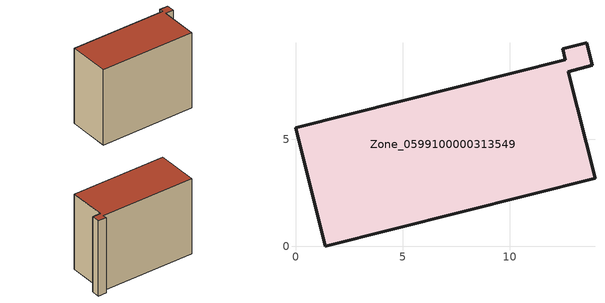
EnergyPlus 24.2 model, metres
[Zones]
Zone_0599100000313549
 floor ground (C_G): 12.46,9.21 13.59,9.5 13.84,8.45 12.72,8.15 13.97,3.17 1.39,0 0,5.53 12.59,8.7 z0.17
 wall outside (C_F): 1.39,0 13.97,3.17 12.72,8.15 13.84,8.45 13.59,9.5 12.46,9.21 12.59,8.7 0,5.53 1.39,0 z0.17:10.74
 roof outside (C_R): 12.59,8.7 0,5.53 1.39,0 13.97,3.17 12.72,8.15 13.84,8.45 13.59,9.5 12.46,9.21 z10.74
[BUILDING]
Pand.0599100000313549: North Axis=0; Terrain=City; Loads Convergence Tolerance Value=0.04; Temperature Convergence Tolerance Value=0.4; Solar Distribution=FullExterior; Maximum Number of Warmup Days=25; Minimum Number of Warmup Days=1
[Site:Location]
Rotterdam.The.Hague.AP_ZH_NLD Design_Conditions: Latitude=51.96; Longitude=4.45; Time Zone=1; Elevation=-4.5
[SITE:GROUNDTEMPERATURE:BUILDINGSURFACE]
18, 18, 18, 18, 18, 18, 18, 18, 18, 18, 18, 18
[MATERIAL] Thermal Absorptance=0.9; Solar Absorptance=0.7; Visible Absorptance=0.7
Name | Roughness | Thickness | Conductivity | Density | Specific Heat
G.TI.1992-2005 | MediumSmooth | 0.15 | 0.06 | 540 | 1210
F.TI.1992-2005 | Rough | 0.3 | 0.12 | 1920 | 840
R.TI.1992-2005 | MediumRough | 0.2 | 0.08 | 1500 | 1000
[CONSTRUCTION]
C_G: G.TI.1992-2005
C_F: F.TI.1992-2005
C_R: R.TI.1992-2005
[ZONE]
Zone_0599100000313549: Type=1; Multiplier=1; Ceiling Height=Autocalculate; Volume=Autocalculate; Floor Area=autocalculate; Part of Total Floor Area=Yes
[ZONEINFILTRATION:DESIGNFLOWRATE]
Infil_Zone_0599100000313549: Zone or ZoneList or Space or SpaceList=Zone_0599100000313549; Schedule=AlwaysOn; Design Flow Rate Calculation Method=Flow/Area; Flow Rate per Floor Area=0.0015; Constant Term Coefficient=1; Temperature Term Coefficient=0; Velocity Term Coefficient=0; Velocity Squared Term Coefficient=0
[HVACTEMPLATE:ZONE:IDEALLOADSAIRSYSTEM]
Zone_0599100000313549: Maximum Heating Supply Air Temperature=50; Minimum Cooling Supply Air Temperature=13; Maximum Heating Supply Air Humidity Ratio=0.0156; Minimum Cooling Supply Air Humidity Ratio=0.0077; Heating Limit=NoLimit; Cooling Limit=NoLimit; Dehumidification Control Type=ConstantSensibleHeatRatio; Cooling Sensible Heat Ratio=0.7; Dehumidification Setpoint=60; Humidification Control Type=None; Humidification Setpoint=30; Outdoor Air Method=None; Outdoor Air Flow Rate per Person=0.00944; Outdoor Air Flow Rate per Zone Floor Area=0; Outdoor Air Flow Rate per Zone=0; Demand Controlled Ventilation Type=None; Outdoor Air Economizer Type=NoEconomizer; Heat Recovery Type=None; Sensible Heat Recovery Effectiveness=0.7; Latent Heat Recovery Effectiveness=0.65
[ZONECONTROL:THERMOSTAT]
ThermostatControl_Zone_0599100000313549: Zone or ZoneList=Zone_0599100000313549; Control Type Schedule=DualSetpointControlType; Control 1=Thermostat_Zone_0599100000313549; Temperature Difference Between Cutout And Setpoint=0
[THERMOSTATSETPOINT:DUALSETPOINT]
Thermostat_Zone_0599100000313549: Heating Setpoint Temperature Schedule=HeatingSetpoint_Zone_0599100000313549; Cooling Setpoint Temperature Schedule=CoolingSetpoint_Zone_0599100000313549
[SCHEDULE:COMPACT]
HeatingSetpoint_Zone_0599100000313549: Through: 12/31, For: AllDays, Until: 24:00, 21
CoolingSetpoint_Zone_0599100000313549: Through: 12/31, For: AllDays, Until: 24:00, 24
DualSetpointControlType: Through: 12/31, For: AllDays, Until: 24:00, 4
AlwaysOn: Through: 12/31, For: AllDays, Until: 24:00, 1
